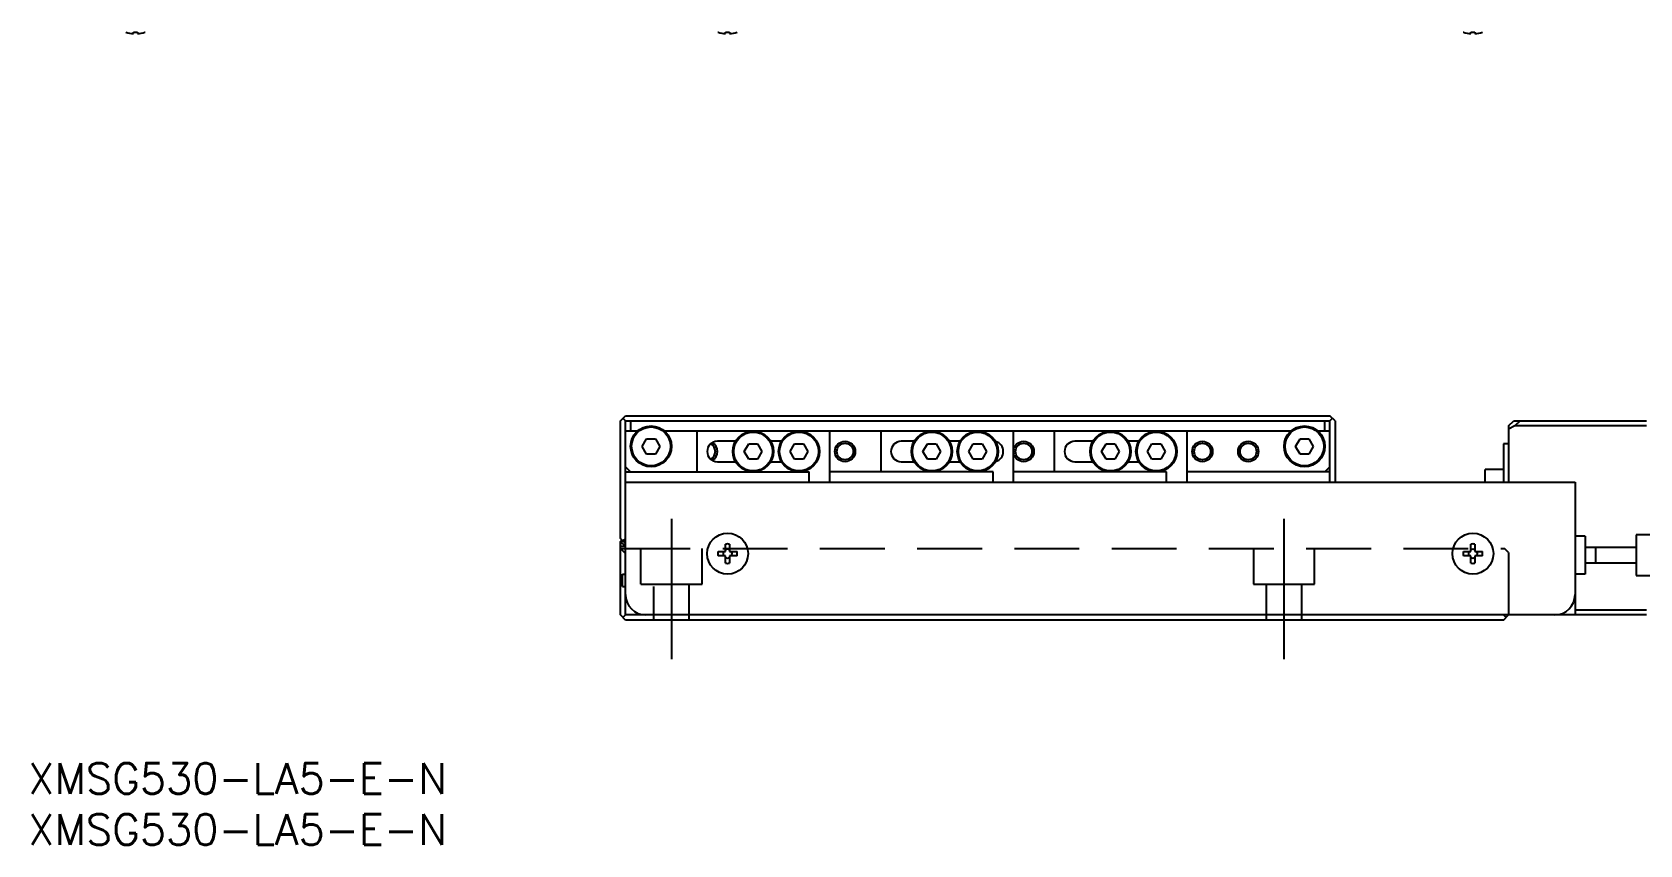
# Model space of a CAD drawing. Extents: x -1 to 643, y -8 to 203.
# Drawn here: x 0.4 to 157.9, y -8 to 71.5 of the extents above; entities that cross this region are included whole.
import ezdxf

# ---------------------------------------------------------------- set-up
doc = ezdxf.new("R2010")
doc.units = 0
doc.header["$LTSCALE"] = 0.5
doc.linetypes.add('CENTER', pattern=[50.8, 31.75, -6.35, 6.35, -6.35])
doc.linetypes.add('DASHED', pattern=[19.05, 12.7, -6.35])
for name, color, linetype in [('MSM_CENTER', 1, 'CENTER'), ('MSM_CONTINUOUS', 7, 'CONTINUOUS'), ('MSM_DASHED', 4, 'DASHED'), ('MSM_NARROW', 5, 'CONTINUOUS'), ('MSM_PART_NUMBER', 7, 'CONTINUOUS')]:
    doc.layers.add(name, color=color, linetype=linetype)
doc.styles.get("Standard").update_dxf_attribs({"font": 'txt.shx', "height": 1, "bigfont": 'bigfont.shx'})

# ---------------------------------------------------------------- blocks, each defined once
blk = doc.blocks.new('*U2')
at = {"layer": 'MSM_PART_NUMBER'}
blk.add_text('XMSG530-LA5-E-N', height=3, dxfattribs=at).set_placement((0, -3))
blk = doc.blocks.new('*U3')
at = {"layer": 'MSM_PART_NUMBER'}
blk.add_text('XMSG530-LA5-E-N', height=3, dxfattribs=at).set_placement((0, -8))

msp = doc.modelspace()

# ---------------------------------------------------------------- linework, layer by layer
at = {"layer": 'MSM_CENTER'}
for p, q in [((63.000001, 23.904357), (63.000001, 10.157303)), ((123.000001, 10.157303), (123.000001, 23.904357))]:
    msp.add_line(p, q, dxfattribs=at)
at = {"layer": 'MSM_CONTINUOUS'}
for p, q in [((9.550001, 71.544268), (9.571292, 71.544268)), ((10.300001, 71.544268), (10.700001, 71.544268)), ((10.300001, 71.412525), (10.300001, 71.544268)), ((10.700001, 71.544268), (10.700001, 71.412525)), ((11.428709, 71.544268), (11.450001, 71.544268)), ((67.550001, 71.544268), (67.571293, 71.544268)), ((68.300001, 71.544268), (68.700001, 71.544268)), ((68.300001, 71.412525), (68.300001, 71.544268)), ((68.700001, 71.544268), (68.700001, 71.412525)), ((69.42871, 71.544268), (69.450001, 71.544268)), ((140.550001, 71.544268), (140.571293, 71.544268)), ((141.300001, 71.544268), (141.700001, 71.544268)), ((141.300001, 71.412525), (141.300001, 71.544268)), ((141.700001, 71.544268), (141.700001, 71.412525)), ((142.42871, 71.544268), (142.450001, 71.544268)), ((58.000001, 33.500001), (58.500001, 34.000001)), ((58.000001, 22.000001), (58.000001, 33.500001)), ((58.250001, 33.750001), (58.500001, 33.500001)), ((58.500001, 34.000001), (127.500001, 34.000001)), ((58.500001, 14.500001), (58.500001, 33.500001)), ((58.500001, 33.500001), (127.500001, 33.500001)), ((59.000001, 33.500001), (59.000001, 32.500001)), ((127.000001, 32.500001), (127.000001, 33.500001)), ((128.000001, 33.500001), (127.500001, 34.000001)), ((127.500001, 33.500001), (127.750001, 33.750001)), ((127.500001, 27.500001), (127.500001, 33.500001)), ((128.000001, 33.500001), (128.000001, 27.500001)), ((145.000001, 33.000001), (145.500001, 33.500001)), ((145.500001, 33.500001), (158.500001, 33.500001)), ((146.112374, 33.500001), (145.612374, 33.000001)), ((59.677126, 32.500001), (58.500001, 32.500001)), ((60.133976, 31.000001), (60.566989, 31.750001)), ((60.566989, 31.750001), (61.433014, 31.750001)), ((61.433014, 31.750001), (61.866027, 31.000001)), ((123.677126, 32.500001), (62.322877, 32.500001)), ((65.500001, 32.500001), (65.500001, 28.500001)), ((69.267951, 31.500001), (67.500001, 31.500001)), ((73.767951, 31.500001), (72.732052, 31.500001)), ((78.500001, 27.500001), (78.500001, 32.500001)), ((83.500001, 32.500001), (83.500001, 28.500001)), ((86.767951, 31.500001), (85.500001, 31.500001)), ((91.267951, 31.500001), (90.232052, 31.500001)), ((96.500001, 27.500001), (96.500001, 32.500001)), ((100.500001, 32.500001), (100.500001, 28.500001)), ((104.267951, 31.500001), (102.500001, 31.500001)), ((108.767951, 31.500001), (107.732052, 31.500001)), ((113.500001, 27.500001), (113.500001, 32.500001)), ((124.133976, 31.000001), (124.566989, 31.750001)), ((124.566989, 31.750001), (125.433014, 31.750001)), ((125.433014, 31.750001), (125.866027, 31.000001)), ((127.500001, 32.500001), (126.322877, 32.500001)), ((145.000001, 33.000001), (145.000001, 27.500001)), ((145.612374, 33.000001), (145.000001, 32.693815)), ((158.500001, 33.000001), (145.612374, 33.000001)), ((60.566989, 30.250001), (60.133976, 31.000001)), ((61.433014, 30.250001), (60.566989, 30.250001)), ((61.866027, 31.000001), (61.433014, 30.250001)), ((70.133976, 30.500001), (70.566989, 31.250001)), ((70.566989, 29.750001), (70.133976, 30.500001)), ((70.566989, 31.250001), (71.433014, 31.250001)), ((71.433014, 31.250001), (71.866027, 30.500001)), ((71.866027, 30.500001), (71.433014, 29.750001)), ((74.633976, 30.500001), (75.066989, 31.250001)), ((75.066989, 29.750001), (74.633976, 30.500001)), ((75.066989, 31.250001), (75.933014, 31.250001)), ((75.933014, 31.250001), (76.366027, 30.500001)), ((76.366027, 30.500001), (75.933014, 29.750001)), ((87.633976, 30.500001), (88.066989, 31.250001)), ((88.066989, 29.750001), (87.633976, 30.500001)), ((88.066989, 31.250001), (88.933014, 31.250001)), ((88.933014, 31.250001), (89.366027, 30.500001)), ((89.366027, 30.500001), (88.933014, 29.750001)), ((92.133976, 30.500001), (92.566989, 31.250001)), ((92.566989, 29.750001), (92.133976, 30.500001)), ((92.566989, 31.250001), (93.433014, 31.250001)), ((93.433014, 31.250001), (93.866027, 30.500001)), ((93.866027, 30.500001), (93.433014, 29.750001)), ((105.133976, 30.500001), (105.566989, 31.250001)), ((105.566989, 29.750001), (105.133976, 30.500001)), ((105.566989, 31.250001), (106.433014, 31.250001)), ((106.433014, 31.250001), (106.866027, 30.500001)), ((106.866027, 30.500001), (106.433014, 29.750001)), ((109.633976, 30.500001), (110.066989, 31.250001)), ((110.066989, 29.750001), (109.633976, 30.500001)), ((110.066989, 31.250001), (110.933014, 31.250001)), ((110.933014, 31.250001), (111.366027, 30.500001)), ((111.366027, 30.500001), (110.933014, 29.750001)), ((124.566989, 30.250001), (124.133976, 31.000001)), ((125.433014, 30.250001), (124.566989, 30.250001)), ((125.866027, 31.000001), (125.433014, 30.250001)), ((144.500001, 31.250001), (144.500001, 27.500001)), ((145.000001, 31.250001), (144.500001, 31.250001)), ((59.000001, 28.500001), (58.500001, 29.000001)), ((58.500001, 28.500001), (76.500001, 28.500001)), ((67.500001, 29.500001), (69.267951, 29.500001)), ((71.433014, 29.750001), (70.566989, 29.750001)), ((72.732052, 29.500001), (73.767951, 29.500001)), ((75.933014, 29.750001), (75.066989, 29.750001)), ((76.500001, 27.500001), (76.500001, 28.500001)), ((94.500001, 28.500001), (78.500001, 28.500001)), ((85.500001, 29.500001), (86.767951, 29.500001)), ((88.933014, 29.750001), (88.066989, 29.750001)), ((90.232052, 29.500001), (91.267951, 29.500001)), ((93.433014, 29.750001), (92.566989, 29.750001)), ((94.500001, 27.500001), (94.500001, 28.500001)), ((111.500001, 28.500001), (96.500001, 28.500001)), ((102.500001, 29.500001), (104.267951, 29.500001)), ((106.433014, 29.750001), (105.566989, 29.750001)), ((107.732052, 29.500001), (108.767951, 29.500001)), ((110.933014, 29.750001), (110.066989, 29.750001)), ((111.500001, 27.500001), (111.500001, 28.500001)), ((127.500001, 28.500001), (113.500001, 28.500001)), ((127.500001, 29.000001), (127.000001, 28.500001)), ((142.700001, 27.500001), (142.700001, 28.750001)), ((144.500001, 28.750001), (142.700001, 28.750001)), ((58.500001, 27.500001), (151.500001, 27.500001)), ((151.500001, 27.500001), (151.500001, 14.500001)), ((152.500001, 22.200001), (151.500001, 22.200001)), ((152.500001, 22.200001), (152.500001, 18.500001)), ((157.500001, 22.350001), (157.500001, 18.350001)), ((172.332129, 22.350001), (157.500001, 22.350001)), ((58.500001, 21.500001), (58.000001, 22.000001)), ((58.000001, 21.700001), (58.100001, 21.800001)), ((58.000001, 14.500001), (58.000001, 21.700001)), ((58.500001, 21.200001), (58.000001, 21.200001)), ((58.000001, 21.000001), (58.500001, 20.500001)), ((58.000001, 21.000001), (58.500001, 21.000001)), ((58.100001, 21.700001), (58.100001, 21.900001)), ((58.500001, 22.000001), (58.250001, 21.750001)), ((58.400001, 21.400001), (58.500001, 21.400001)), ((67.571293, 20.700001), (68.300001, 20.700001)), ((68.300001, 20.700001), (68.300001, 21.42871)), ((68.700001, 21.42871), (68.700001, 20.700001)), ((68.700001, 20.700001), (69.42871, 20.700001)), ((140.571293, 20.700001), (141.300001, 20.700001)), ((141.300001, 20.700001), (141.300001, 21.42871)), ((141.700001, 21.42871), (141.700001, 20.700001)), ((141.700001, 20.700001), (142.42871, 20.700001)), ((157.500001, 21.100001), (152.500001, 21.100001)), ((153.500001, 21.100001), (153.500001, 19.600001)), ((68.300001, 20.300001), (67.571293, 20.300001)), ((68.300001, 19.571292), (68.300001, 20.300001)), ((68.700001, 20.300001), (68.700001, 19.571292)), ((69.42871, 20.300001), (68.700001, 20.300001)), ((141.300001, 20.300001), (140.571293, 20.300001)), ((141.300001, 19.571292), (141.300001, 20.300001)), ((141.700001, 20.300001), (141.700001, 19.571292)), ((142.42871, 20.300001), (141.700001, 20.300001)), ((152.500001, 19.600001), (157.500001, 19.600001)), ((58.200001, 17.300001), (58.200001, 18.500001)), ((58.200001, 18.500001), (58.500001, 18.500001)), ((152.500001, 18.500001), (151.500001, 18.500001)), ((157.500001, 18.350001), (172.332129, 18.350001)), ((58.200001, 17.300001), (58.500001, 17.300001)), ((58.500001, 14.000001), (58.000001, 14.500001)), ((58.500001, 14.500001), (58.250001, 14.250001)), ((158.500001, 14.500001), (58.500001, 14.500001)), ((144.750001, 14.250001), (144.500001, 14.500001)), ((144.500001, 14.000001), (145.000001, 14.500001)), ((151.500001, 15.000001), (158.500001, 15.000001)), ((144.500001, 14.000001), (58.500001, 14.000001))]:
    msp.add_line(p, q, dxfattribs=at)
for centre, radius in [((61.000001, 31.000001), 2), ((61.000001, 31.000001), 1.9), ((71.000001, 30.500001), 2), ((71.000001, 30.500001), 1.9), ((75.500001, 30.500001), 2), ((75.500001, 30.500001), 1.9), ((88.500001, 30.500001), 2), ((88.500001, 30.500001), 1.9), ((93.000001, 30.500001), 2), ((93.000001, 30.500001), 1.9), ((106.000001, 30.500001), 2), ((106.000001, 30.500001), 1.9), ((110.500001, 30.500001), 2), ((110.500001, 30.500001), 1.9), ((125.000001, 31.000001), 2), ((125.000001, 31.000001), 1.9), ((80.000001, 30.500001), 0.8), ((97.500001, 30.500001), 0.8), ((115.000001, 30.500001), 0.8), ((119.500001, 30.500001), 0.8), ((68.500001, 20.500001), 2), ((141.500001, 20.500001), 2)]:
    msp.add_circle(centre, radius, dxfattribs=at)
for centre, radius, start, end in [((10.500001, 74.600001), 3.193744, 253.094742, 266.40965), ((10.500001, 74.600001), 3.193744, 273.59035, 286.905258), ((68.500001, 74.600001), 3.193744, 253.094742, 266.40965), ((68.500001, 74.600001), 3.193744, 273.59035, 286.905258), ((141.500001, 74.600001), 3.193744, 253.094742, 266.40965), ((141.500001, 74.600001), 3.193744, 273.59035, 286.905258), ((67.500001, 30.500001), 1, 90, 270), ((85.500001, 30.500001), 1, 90, 270), ((102.500001, 30.500001), 1, 90, 270), ((66.500001, 30.500001), 0.8, 293.578178, 66.42177638), ((94.500001, 30.500001), 1, 284.477512, 75.522488), ((58.400001, 21.700001), 0.3, 180, 270), ((68.500001, 20.500001), 0.95, 167.846803, 192.153197), ((68.500001, 20.500001), 0.435085, 152.633517, 207.366483), ((68.500001, 20.500001), 0.95, 77.846803, 102.153197), ((68.500001, 20.500001), 0.435085, 62.633517, 117.366483), ((68.500001, 20.500001), 0.435085, 332.633517, 27.366483), ((68.500001, 20.500001), 0.95, 347.846803, 12.153197), ((141.500001, 20.500001), 0.95, 167.846803, 192.153197), ((141.500001, 20.500001), 0.435085, 152.633517, 207.366483), ((141.500001, 20.500001), 0.95, 77.846803, 102.153197), ((141.500001, 20.500001), 0.435085, 62.633517, 117.366483), ((141.500001, 20.500001), 0.435085, 332.633517, 27.366483), ((141.500001, 20.500001), 0.95, 347.846803, 12.153197), ((68.500001, 20.500001), 0.435085, 242.633517, 297.366483), ((68.500001, 20.500001), 0.95, 257.846803, 282.153197), ((141.500001, 20.500001), 0.435085, 242.633517, 297.366483), ((141.500001, 20.500001), 0.95, 257.846803, 282.153197), ((60.500001, 16.500001), 2, 180, 270), ((149.500001, 16.500001), 2, 270, 0)]:
    msp.add_arc(centre, radius, start, end, dxfattribs=at)
at = {"layer": 'MSM_DASHED'}
for p, q in [((58.500001, 21.000001), (144.600001, 21.000001)), ((60.000001, 17.500001), (60.000001, 21.000001)), ((66.000001, 17.500001), (66.000001, 21.000001)), ((120.000001, 21.000001), (120.000001, 17.500001)), ((126.000001, 17.500001), (126.000001, 21.000001)), ((144.800001, 20.800001), (144.600001, 21.000001)), ((145.000001, 20.600001), (144.800001, 20.800001)), ((145.000001, 20.600001), (145.000001, 14.500001)), ((60.000001, 17.500001), (66.000001, 17.500001)), ((64.750001, 14.000001), (64.750001, 17.500001)), ((120.000001, 17.500001), (126.000001, 17.500001)), ((121.250001, 17.500001), (121.250001, 14.000001)), ((124.750001, 14.000001), (124.750001, 17.500001)), ((61.250001, 17.300001), (61.250001, 14.000001))]:
    msp.add_line(p, q, dxfattribs=at)
at = {"layer": 'MSM_NARROW'}
for centre in [(80.000001, 30.500001), (97.500001, 30.500001), (115.000001, 30.500001), (119.500001, 30.500001)]:
    msp.add_circle(centre, 1, dxfattribs=at)
msp.add_arc((66.500001, 30.500001), 1, 300, 60, dxfattribs=at)

# ---------------------------------------------------------------- block references
at = {"layer": 'MSM_CONTINUOUS'}
for name in ['*U2', '*U3']:
    msp.add_blockref(name, (0, 0), dxfattribs=at)

doc.saveas('drawing.dxf')
